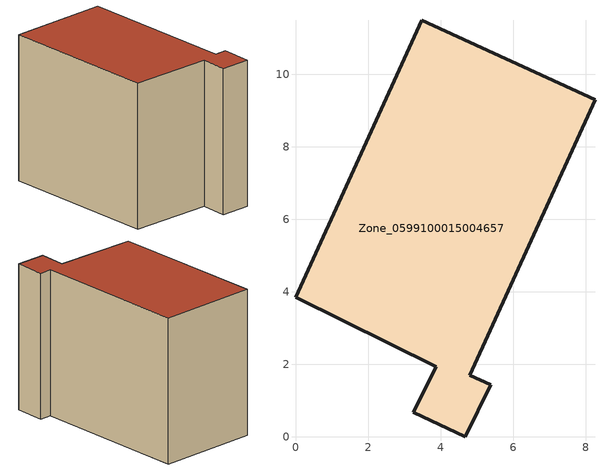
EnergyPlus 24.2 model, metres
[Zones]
Zone_0599100015004657
 floor ground (C_G): 4.8,1.7 5.39,1.44 4.68,0 3.25,0.67 3.88,1.93 0,3.84 3.48,11.48 8.26,9.29 z0.96
 wall outside (C_F): 8.26,9.29 3.48,11.48 0,3.84 3.88,1.93 3.25,0.67 4.68,0 5.39,1.44 4.8,1.7 8.26,9.29 z0.96:8.64
 roof outside (C_R): 4.8,1.7 8.26,9.29 3.48,11.48 0,3.84 3.88,1.93 3.25,0.67 4.68,0 5.39,1.44 z8.64
[BUILDING]
Pand.0599100015004657: North Axis=0; Terrain=City; Loads Convergence Tolerance Value=0.04; Temperature Convergence Tolerance Value=0.4; Solar Distribution=FullExterior; Maximum Number of Warmup Days=25; Minimum Number of Warmup Days=1
[Site:Location]
Rotterdam.The.Hague.AP_ZH_NLD Design_Conditions: Latitude=51.96; Longitude=4.45; Time Zone=1; Elevation=-4.5
[SITE:GROUNDTEMPERATURE:BUILDINGSURFACE]
18, 18, 18, 18, 18, 18, 18, 18, 18, 18, 18, 18
[MATERIAL] Thermal Absorptance=0.9; Solar Absorptance=0.7; Visible Absorptance=0.7
Name | Roughness | Thickness | Conductivity | Density | Specific Heat
G.TI.1965-1974 | MediumSmooth | 0.15 | 0.882353 | 540 | 1210
F.TI.1965-1974 | Rough | 0.3 | 0.697674 | 1920 | 840
R.TI.1965-1974 | MediumRough | 0.2 | 0.232558 | 1500 | 1000
[CONSTRUCTION]
C_G: G.TI.1965-1974
C_F: F.TI.1965-1974
C_R: R.TI.1965-1974
[ZONE]
Zone_0599100015004657: Type=1; Multiplier=1; Ceiling Height=Autocalculate; Volume=Autocalculate; Floor Area=autocalculate; Part of Total Floor Area=Yes
[ZONEINFILTRATION:DESIGNFLOWRATE]
Infil_Zone_0599100015004657: Zone or ZoneList or Space or SpaceList=Zone_0599100015004657; Schedule=AlwaysOn; Design Flow Rate Calculation Method=Flow/Area; Flow Rate per Floor Area=0.003; Constant Term Coefficient=1; Temperature Term Coefficient=0; Velocity Term Coefficient=0; Velocity Squared Term Coefficient=0
[HVACTEMPLATE:ZONE:IDEALLOADSAIRSYSTEM]
Zone_0599100015004657: Maximum Heating Supply Air Temperature=50; Minimum Cooling Supply Air Temperature=13; Maximum Heating Supply Air Humidity Ratio=0.0156; Minimum Cooling Supply Air Humidity Ratio=0.0077; Heating Limit=NoLimit; Cooling Limit=NoLimit; Dehumidification Control Type=ConstantSensibleHeatRatio; Cooling Sensible Heat Ratio=0.7; Dehumidification Setpoint=60; Humidification Control Type=None; Humidification Setpoint=30; Outdoor Air Method=None; Outdoor Air Flow Rate per Person=0.00944; Outdoor Air Flow Rate per Zone Floor Area=0; Outdoor Air Flow Rate per Zone=0; Demand Controlled Ventilation Type=None; Outdoor Air Economizer Type=NoEconomizer; Heat Recovery Type=None; Sensible Heat Recovery Effectiveness=0.7; Latent Heat Recovery Effectiveness=0.65
[ZONECONTROL:THERMOSTAT]
ThermostatControl_Zone_0599100015004657: Zone or ZoneList=Zone_0599100015004657; Control Type Schedule=DualSetpointControlType; Control 1=Thermostat_Zone_0599100015004657; Temperature Difference Between Cutout And Setpoint=0
[THERMOSTATSETPOINT:DUALSETPOINT]
Thermostat_Zone_0599100015004657: Heating Setpoint Temperature Schedule=HeatingSetpoint_Zone_0599100015004657; Cooling Setpoint Temperature Schedule=CoolingSetpoint_Zone_0599100015004657
[SCHEDULE:COMPACT]
HeatingSetpoint_Zone_0599100015004657: Through: 12/31, For: AllDays, Until: 24:00, 21
CoolingSetpoint_Zone_0599100015004657: Through: 12/31, For: AllDays, Until: 24:00, 24
DualSetpointControlType: Through: 12/31, For: AllDays, Until: 24:00, 4
AlwaysOn: Through: 12/31, For: AllDays, Until: 24:00, 1
